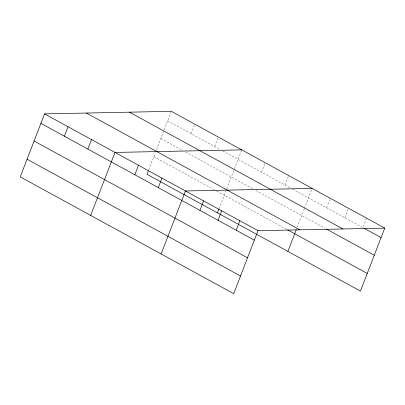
<?xml version="1.0" encoding="UTF-8"?>
<svg xmlns="http://www.w3.org/2000/svg" width="405" height="405" viewBox="0 0 405 405"><rect width="100%" height="100%" fill="white"/><g stroke="black" fill="none" stroke-linecap="round" stroke-linejoin="round"><path stroke-width="0.3" stroke-dasharray="2.02 1.52" d="M148.812 169.614L155.393 152.553M156.527 149.622L171.305 111.329M191.125 133.655L194.78 124.178M214.604 146.499L218.26 137.022M219.024 208.742L225.833 191.094M226.739 188.745L241.739 149.87M261.564 172.196L265.219 162.714M285.044 185.039L288.699 175.562M297.179 227.286L304.206 209.071M304.433 208.484L312.179 188.406M326.663 207.811L330.323 198.334M344.807 217.738L348.462 208.261M366.606 218.189L362.951 227.666L292.688 189.221M167.645 120.806L220.062 149.491M222.796 150.984L290.501 188.026M160.831 138.469L182.67 150.417M185.404 151.91L254.203 189.555M255.838 190.451L324.8 228.182M153.809 156.664L214.417 189.823M216.604 191.018L286.497 229.26"/><path stroke-width="0.61" d="M384.75 228.116L171.305 111.329L44.555 113.891L20.25 176.884L233.695 293.671L258.005 230.678L384.75 228.116L360.445 291.109L146.995 174.322L148.357 170.794M64.38 136.217L68.035 126.74M87.86 149.065L91.515 139.583M90.69 215.425L114.995 152.432L241.739 149.87M134.814 174.757L138.475 165.275M158.294 187.601L161.954 178.124M161.124 253.965L185.434 190.968L312.179 188.406M199.918 210.372L203.573 200.895M217.434 212.863L218.796 209.329M218.062 220.3L221.717 210.823M236.206 230.227L239.861 220.75M287.869 251.399L296.273 229.635M364.049 228.268L381.095 237.593M129.478 112.175L342.924 228.962M326.445 229.083L374.281 255.251M86.381 113.046L299.832 229.832M287.585 229.858L367.259 273.446M44.555 113.891L258.005 230.678M40.9 123.368L254.345 240.155M34.086 141.031L247.531 257.813M27.064 159.226L240.509 276.007"/></g></svg>
